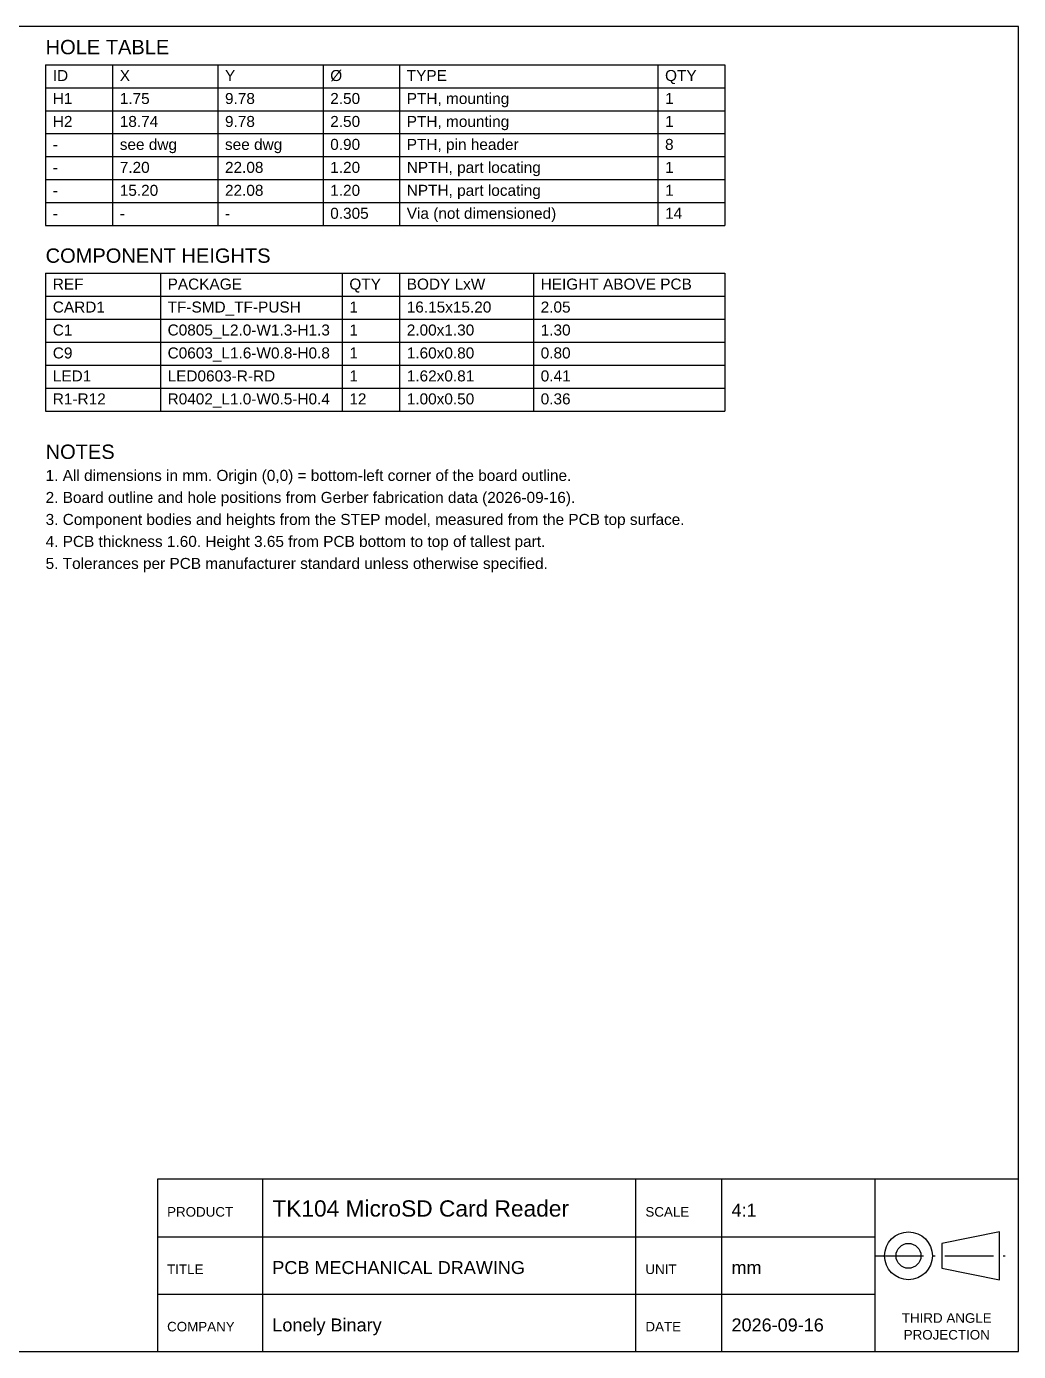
# Model space of a CAD drawing. Header units: millimetres. Extents: x 2 to 102, y 2 to 72.
# Drawn here: x 50.7 to 102.5, y 2.5 to 71.8 of the extents above; entities that cross this region are included whole.
import ezdxf
from ezdxf.enums import TextEntityAlignment as Align

# ---------------------------------------------------------------- set-up
doc = ezdxf.new("R2010")
doc.units = ezdxf.units.MM
doc.linetypes.add('DASHDOT', pattern=[3.556, 2.54, -0.508, 0, -0.508])
for name, color, linetype in [('CENTER', 3, 'DASHDOT'), ('SHEET', 7, 'CONTINUOUS'), ('TEXT', 7, 'CONTINUOUS')]:
    doc.layers.add(name, color=color, linetype=linetype)
doc.styles.add('CJK', font='arial.ttf')

msp = doc.modelspace()

# ---------------------------------------------------------------- linework, layer by layer
at = {"layer": 'CENTER'}
msp.add_lwpolyline([(95, 7.5), (102, 7.5)], dxfattribs=at)
at = {"layer": 'SHEET'}
for points in [[(2.5, 2.5), (102.5, 2.5), (102.5, 71.75), (2.5, 71.75), (2.5, 2.5)], [(51.651, 69.75), (87.151, 69.75)], [(51.651, 69.75), (51.651, 61.35)], [(51.651, 69.75), (51.651, 61.35)], [(55.151, 69.75), (55.151, 61.35)], [(60.651, 69.75), (60.651, 61.35)], [(66.151, 69.75), (66.151, 61.35)], [(70.151, 69.75), (70.151, 61.35)], [(83.651, 69.75), (83.651, 61.35)], [(87.151, 69.75), (87.151, 61.35)], [(51.651, 68.55), (87.151, 68.55)], [(51.651, 67.35), (87.151, 67.35)], [(51.651, 66.15), (87.151, 66.15)], [(51.651, 64.95), (87.151, 64.95)], [(51.651, 63.75), (87.151, 63.75)], [(51.651, 62.55), (87.151, 62.55)], [(51.651, 61.35), (87.151, 61.35)], [(51.651, 58.85), (87.151, 58.85)], [(51.651, 58.85), (51.651, 51.65)], [(51.651, 58.85), (51.651, 51.65)], [(57.651, 58.85), (57.651, 51.65)], [(67.151, 58.85), (67.151, 51.65)], [(70.151, 58.85), (70.151, 51.65)], [(77.151, 58.85), (77.151, 51.65)], [(87.151, 58.85), (87.151, 51.65)], [(51.651, 57.65), (87.151, 57.65)], [(51.651, 56.45), (87.151, 56.45)], [(51.651, 55.25), (87.151, 55.25)], [(51.651, 54.05), (87.151, 54.05)], [(51.651, 52.85), (87.151, 52.85)], [(51.651, 51.65), (87.151, 51.65)], [(57.5, 2.5), (102.5, 2.5), (102.5, 11.5), (57.5, 11.5), (57.5, 2.5)], [(63, 2.5), (63, 11.5)], [(82.5, 2.5), (82.5, 11.5)], [(87, 2.5), (87, 11.5)], [(95, 2.5), (95, 11.5)], [(57.5, 8.5), (95, 8.5)], [(98.5, 6.85), (101.5, 6.25), (101.5, 8.75), (98.5, 8.15), (98.5, 6.85)], [(57.5, 5.5), (95, 5.5)]]:
    msp.add_lwpolyline(points, dxfattribs=at)
for radius in [1.25, 0.65]:
    msp.add_circle((96.75, 7.5), radius, dxfattribs=at)

# ---------------------------------------------------------------- texts
at = {"layer": 'TEXT', "style": 'CJK'}
for s, height, p in [('HOLE TABLE', 0.75, (51.651, 70.3)), ('ID', 0.575, (52.026, 68.9)), ('X', 0.575, (55.526, 68.9)), ('Y', 0.575, (61.026, 68.9)), ('%%c', 0.575, (66.526, 68.9)), ('TYPE', 0.575, (70.526, 68.9)), ('QTY', 0.575, (84.026, 68.9)), ('H1', 0.575, (52.026, 67.7)), ('1.75', 0.575, (55.526, 67.7)), ('9.78', 0.575, (61.026, 67.7)), ('2.50', 0.575, (66.526, 67.7)), ('PTH, mounting', 0.575, (70.526, 67.7)), ('1', 0.575, (84.026, 67.7)), ('H2', 0.575, (52.026, 66.5)), ('18.74', 0.575, (55.526, 66.5)), ('9.78', 0.575, (61.026, 66.5)), ('2.50', 0.575, (66.526, 66.5)), ('PTH, mounting', 0.575, (70.526, 66.5)), ('1', 0.575, (84.026, 66.5)), ('see dwg', 0.575, (55.526, 65.3)), ('see dwg', 0.575, (61.026, 65.3)), ('0.90', 0.575, (66.526, 65.3)), ('PTH, pin header', 0.575, (70.526, 65.3)), ('8', 0.575, (84.026, 65.3)), ('-', 0.575, (52.026, 65.3)), ('7.20', 0.575, (55.526, 64.1)), ('22.08', 0.575, (61.026, 64.1)), ('1.20', 0.575, (66.526, 64.1)), ('NPTH, part locating', 0.575, (70.526, 64.1)), ('1', 0.575, (84.026, 64.1)), ('-', 0.575, (52.026, 64.1)), ('-', 0.575, (52.026, 62.9)), ('15.20', 0.575, (55.526, 62.9)), ('22.08', 0.575, (61.026, 62.9)), ('1.20', 0.575, (66.526, 62.9)), ('NPTH, part locating', 0.575, (70.526, 62.9)), ('1', 0.575, (84.026, 62.9)), ('-', 0.575, (52.026, 61.7)), ('-', 0.575, (55.526, 61.7)), ('-', 0.575, (61.026, 61.7)), ('0.305', 0.575, (66.526, 61.7)), ('Via (not dimensioned)', 0.575, (70.526, 61.7)), ('14', 0.575, (84.026, 61.7)), ('COMPONENT HEIGHTS', 0.75, (51.651, 59.4)), ('REF', 0.575, (52.026, 58)), ('PACKAGE', 0.575, (58.026, 58)), ('QTY', 0.575, (67.526, 58)), ('BODY LxW', 0.575, (70.526, 58)), ('HEIGHT ABOVE PCB', 0.575, (77.526, 58)), ('CARD1', 0.575, (52.026, 56.8)), ('TF-SMD_TF-PUSH', 0.575, (58.026, 56.8)), ('1', 0.575, (67.526, 56.8)), ('16.15x15.20', 0.575, (70.526, 56.8)), ('2.05', 0.575, (77.526, 56.8)), ('C1', 0.575, (52.026, 55.6)), ('C0805_L2.0-W1.3-H1.3', 0.575, (58.026, 55.6)), ('1', 0.575, (67.526, 55.6)), ('2.00x1.30', 0.575, (70.526, 55.6)), ('1.30', 0.575, (77.526, 55.6)), ('C9', 0.575, (52.026, 54.4)), ('C0603_L1.6-W0.8-H0.8', 0.575, (58.026, 54.4)), ('1', 0.575, (67.526, 54.4)), ('1.60x0.80', 0.575, (70.526, 54.4)), ('0.80', 0.575, (77.526, 54.4)), ('LED1', 0.575, (52.026, 53.2)), ('LED0603-R-RD', 0.575, (58.026, 53.2)), ('1', 0.575, (67.526, 53.2)), ('1.62x0.81', 0.575, (70.526, 53.2)), ('0.41', 0.575, (77.526, 53.2)), ('R1-R12', 0.575, (52.026, 52)), ('R0402_L1.0-W0.5-H0.4', 0.575, (58.026, 52)), ('12', 0.575, (67.526, 52)), ('1.00x0.50', 0.575, (70.526, 52)), ('0.36', 0.575, (77.526, 52)), ('NOTES', 0.75, (51.651, 49.15)), ('1. All dimensions in mm. Origin (0,0) = bottom-left corner of the board outline.', 0.575, (51.651, 48)), ('2. Board outline and hole positions from Gerber fabrication data (2026-09-16).', 0.575, (51.651, 46.85)), ('3. Component bodies and heights from the STEP model, measured from the PCB top surface.', 0.575, (51.651, 45.7)), ('4. PCB thickness 1.60. Height 3.65 from PCB bottom to top of tallest part.', 0.575, (51.651, 44.55)), ('5. Tolerances per PCB manufacturer standard unless otherwise specified.', 0.575, (51.651, 43.4)), ('TK104 MicroSD Card Reader', 0.85, (63.5, 9.55)), ('PRODUCT', 0.5, (58, 9.55)), ('SCALE', 0.5, (83, 9.55)), ('4:1', 0.675, (87.5, 9.55)), ('TITLE', 0.5, (58, 6.55)), ('PCB MECHANICAL DRAWING', 0.675, (63.5, 6.55)), ('UNIT', 0.5, (83, 6.55)), ('mm', 0.675, (87.5, 6.55)), ('Lonely Binary', 0.675, (63.5, 3.55)), ('2026-09-16', 0.675, (87.5, 3.55)), ('COMPANY', 0.5, (58, 3.55)), ('DATE', 0.5, (83, 3.55))]:
    msp.add_text(s, height=height, dxfattribs=at).set_placement(p)
for s, p in [('THIRD ANGLE', (98.75, 4)), ('PROJECTION', (98.75, 3.125))]:
    msp.add_text(s, height=0.5, dxfattribs=at).set_placement(p, align=Align.CENTER)

doc.saveas('drawing.dxf')
